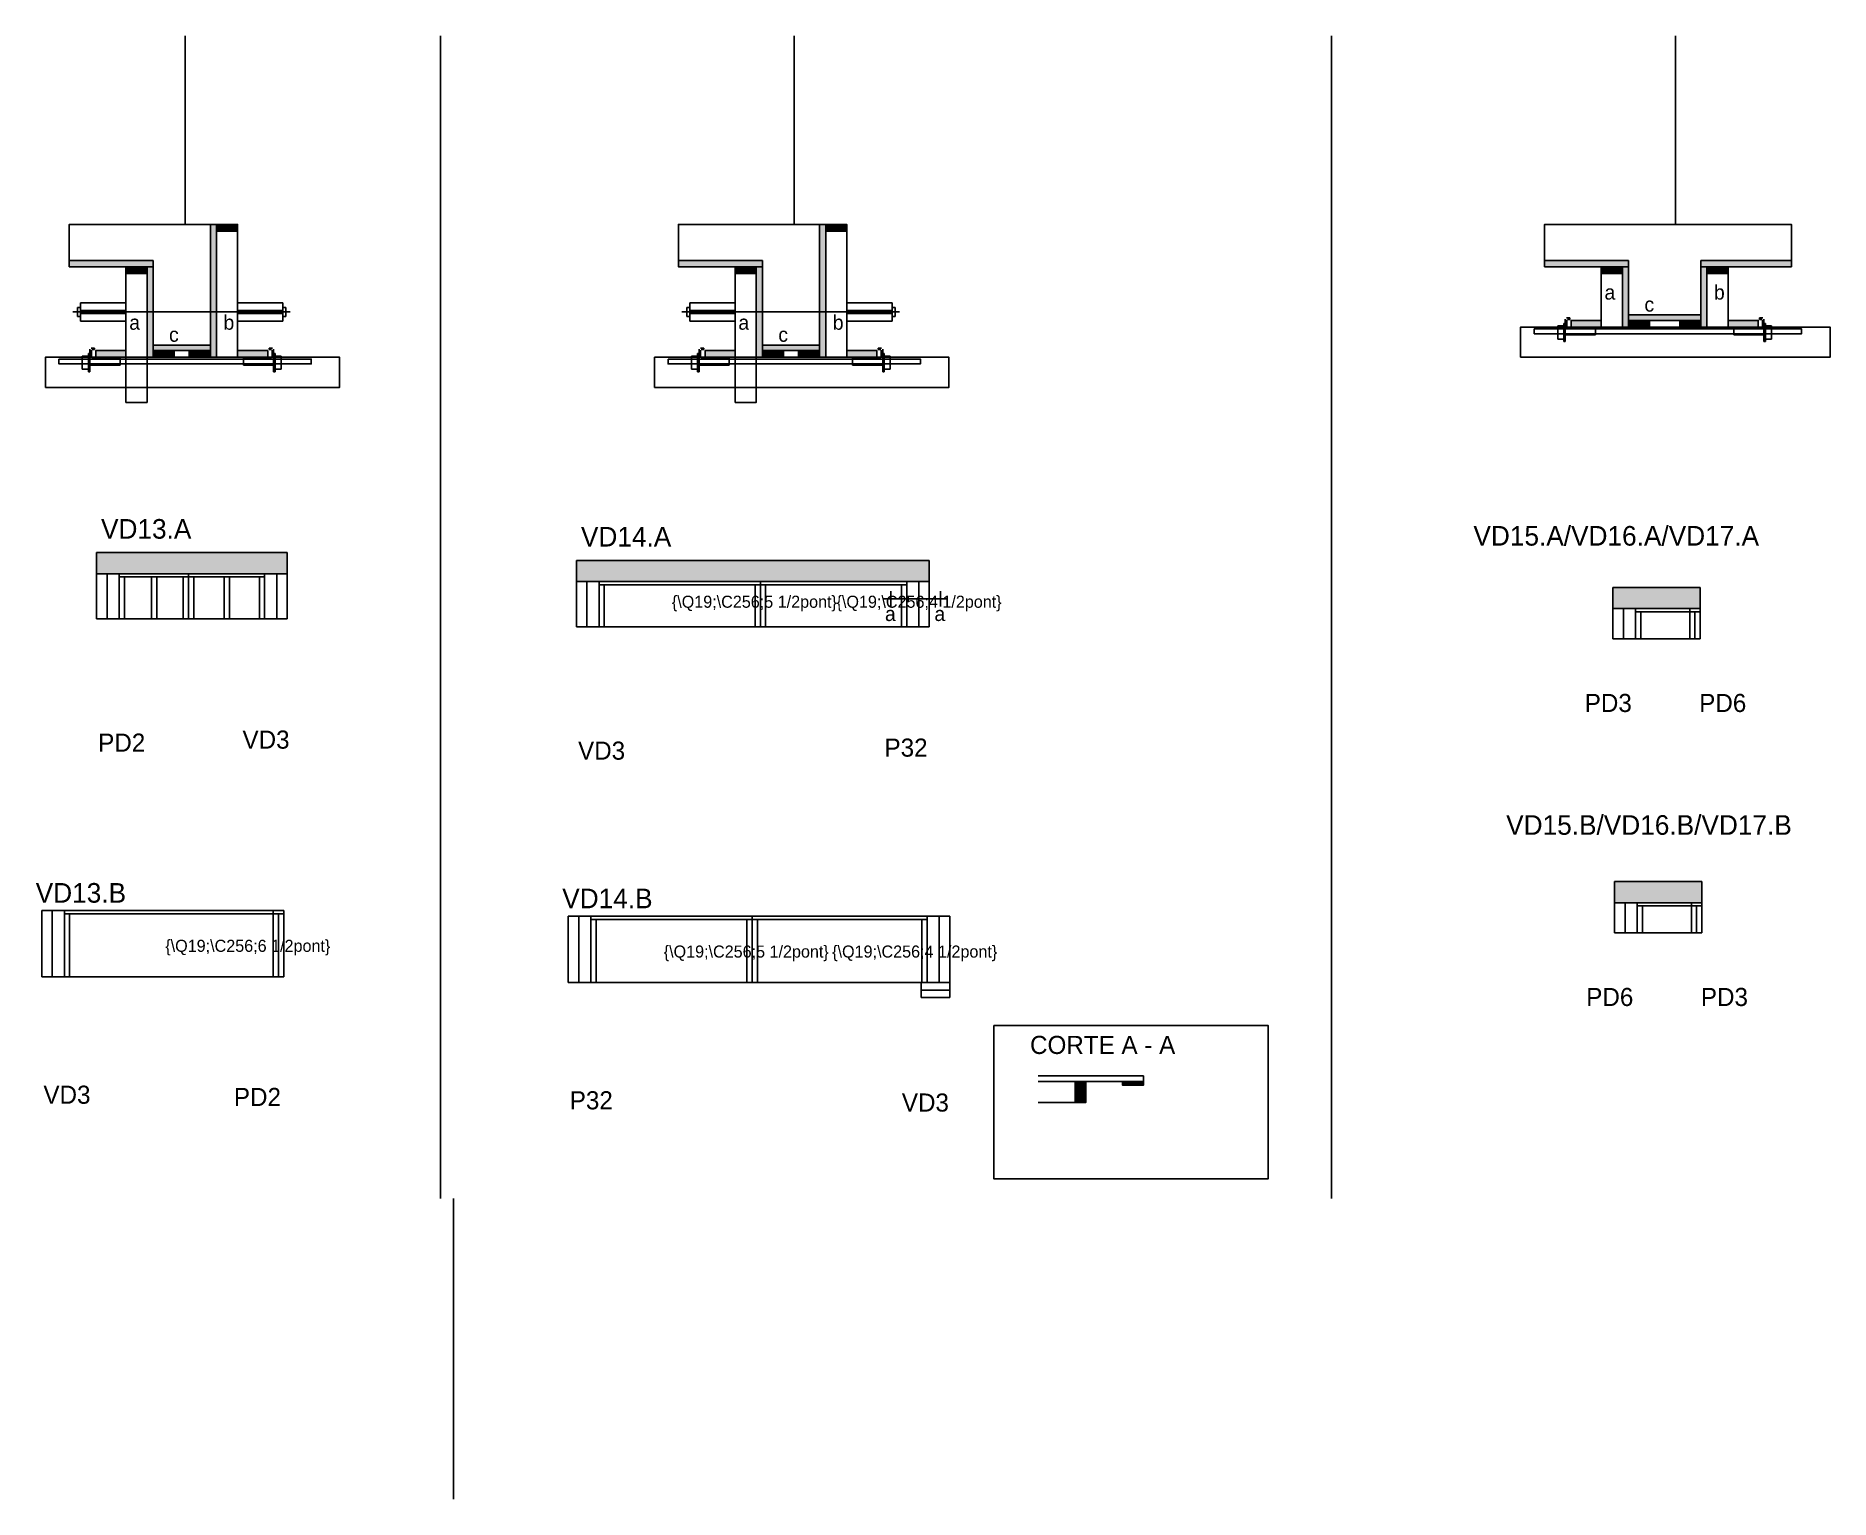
# Model space of a CAD drawing. Header units: metres. Extents: x 6636 to 7826, y 1508 to 2478.
import ezdxf

# ---------------------------------------------------------------- set-up
doc = ezdxf.new("R2010")
doc.units = ezdxf.units.M
for name, color, linetype in [('5', 7, 'Continuous'), ('barrote', 7, 'Continuous'), ('CONCRETO', 7, 'Continuous'), ('COTA', 7, 'Continuous'), ('Cotas', 7, 'Continuous'), ('detalhes', 7, 'Continuous'), ('Hachura', 7, 'Continuous'), ('Madeira', 7, 'Continuous'), ('NOMENCLATURA', 7, 'Continuous'), ('Painéis', 7, 'Continuous'), ('presilha', 7, 'Continuous'), ('SARR_2.2x7', 7, 'Continuous'), ('SARR_3.5x7', 7, 'Continuous'), ('SCO-___-LAJ', 7, 'Continuous'), ('TENSOR', 7, 'Continuous'), ('texto', 7, 'Continuous'), ('TEXTO PILAR', 7, 'Continuous'), ('Texto Seção', 7, 'Continuous')]:
    doc.layers.add(name, color=color, linetype=linetype)

msp = doc.modelspace()

# ---------------------------------------------------------------- hatches: boundary and pattern name
at = {"layer": 'COTA'}
h = msp.add_hatch(color=7, dxfattribs=at)
h.dxf.hatch_style = 1
h.paths.add_polyline_path([(6676.5, 2135.2), (6676.5, 2121.2), (6676.5, 2121.2), (6803, 2121.2), (6803, 2121.2), (6803, 2135.2), (6803, 2135.2), (6676.5, 2135.2)])
h = msp.add_hatch(color=7, dxfattribs=at)
h.dxf.hatch_style = 1
h.paths.add_polyline_path([(7228.7, 2116), (7228.7, 2130), (7228.7, 2130), (6994.7, 2130), (6994.7, 2130), (6994.7, 2116), (6994.7, 2116), (7228.7, 2116)])
h = msp.add_hatch(color=7, dxfattribs=at)
h.dxf.hatch_style = 1
h.paths.add_polyline_path([(7739.9, 2112.1), (7681.9, 2112.1), (7681.9, 2112.1), (7681.9, 2098.1), (7681.9, 2098.1), (7739.9, 2098.1), (7739.9, 2098.1), (7739.9, 2112.1)])
h = msp.add_hatch(color=7, dxfattribs=at)
h.dxf.hatch_style = 1
h.paths.add_polyline_path([(7741, 1917.1), (7683, 1917.1), (7683, 1917.1), (7683, 1903.1), (7683, 1903.1), (7741, 1903.1), (7741, 1903.1), (7741, 1917.1)])
at = {"layer": 'Hachura'}
h = msp.add_hatch(color=7, dxfattribs=at)
h.dxf.hatch_style = 1
h.paths.add_polyline_path([(6756, 2352.7), (6752, 2352.7), (6752, 2352.7), (6752, 2264.7), (6752, 2264.7), (6756, 2264.7), (6756, 2264.7), (6756, 2352.7)])
h = msp.add_hatch(color=7, dxfattribs=at)
h.dxf.hatch_style = 1
h.paths.add_polyline_path([(6756, 2348.3), (6756, 2352.7), (6756, 2352.7), (6770, 2352.7), (6770, 2352.7), (6770, 2348.3), (6770, 2348.3), (6756, 2348.3)])
h = msp.add_hatch(color=7, dxfattribs=at)
h.dxf.hatch_style = 1
h.paths.add_polyline_path([(7160, 2352.7), (7156, 2352.7), (7156, 2352.7), (7156, 2264.7), (7156, 2264.7), (7160, 2264.7), (7160, 2264.7), (7160, 2352.7)])
h = msp.add_hatch(color=7, dxfattribs=at)
h.dxf.hatch_style = 1
h.paths.add_polyline_path([(7160, 2348.3), (7160, 2352.7), (7160, 2352.7), (7174, 2352.7), (7174, 2352.7), (7174, 2348.3), (7174, 2348.3), (7160, 2348.3)])
h = msp.add_hatch(color=7, dxfattribs=at)
h.dxf.hatch_style = 1
h.paths.add_polyline_path([(6714, 2324.7), (6714, 2328.7), (6714, 2328.7), (6658.4, 2328.7), (6658.4, 2328.7), (6658.4, 2324.7), (6658.4, 2324.7), (6714, 2324.7)])
h = msp.add_hatch(color=7, dxfattribs=at)
h.dxf.hatch_style = 1
h.paths.add_polyline_path([(6710, 2320.3), (6710, 2324.7), (6710, 2324.7), (6696, 2324.7), (6696, 2324.7), (6696, 2320.3), (6696, 2320.3), (6710, 2320.3)])
h = msp.add_hatch(color=7, dxfattribs=at)
h.dxf.hatch_style = 1
h.paths.add_polyline_path([(6714, 2324.7), (6710, 2324.7), (6710, 2324.7), (6710, 2264.7), (6710, 2264.7), (6714, 2264.7), (6714, 2264.7), (6714, 2324.7)])
h = msp.add_hatch(color=7, dxfattribs=at)
h.dxf.hatch_style = 1
h.paths.add_polyline_path([(7118, 2324.7), (7118, 2328.7), (7118, 2328.7), (7062.4, 2328.7), (7062.4, 2328.7), (7062.4, 2324.7), (7062.4, 2324.7), (7118, 2324.7)])
h = msp.add_hatch(color=7, dxfattribs=at)
h.dxf.hatch_style = 1
h.paths.add_polyline_path([(7114, 2320.3), (7114, 2324.7), (7114, 2324.7), (7100, 2324.7), (7100, 2324.7), (7100, 2320.3), (7100, 2320.3), (7114, 2320.3)])
h = msp.add_hatch(color=7, dxfattribs=at)
h.dxf.hatch_style = 1
h.paths.add_polyline_path([(7118, 2324.7), (7114, 2324.7), (7114, 2324.7), (7114, 2264.7), (7114, 2264.7), (7118, 2264.7), (7118, 2264.7), (7118, 2324.7)])
h = msp.add_hatch(color=7, dxfattribs=at)
h.dxf.hatch_style = 1
h.paths.add_polyline_path([(7692.3, 2324.7), (7692.3, 2328.7), (7692.3, 2328.7), (7636.7, 2328.7), (7636.7, 2328.7), (7636.7, 2324.7), (7636.7, 2324.7), (7692.3, 2324.7)])
h = msp.add_hatch(color=7, dxfattribs=at)
h.dxf.hatch_style = 1
h.paths.add_polyline_path([(7688.3, 2320.3), (7688.3, 2324.7), (7688.3, 2324.7), (7674.3, 2324.7), (7674.3, 2324.7), (7674.3, 2320.3), (7674.3, 2320.3), (7688.3, 2320.3)])
h = msp.add_hatch(color=7, dxfattribs=at)
h.dxf.hatch_style = 1
h.paths.add_polyline_path([(7692.3, 2328.7), (7688.3, 2328.7), (7688.3, 2328.7), (7688.3, 2284.7), (7688.3, 2284.7), (7692.3, 2284.7), (7692.3, 2284.7), (7692.3, 2328.7)])
h = msp.add_hatch(color=7, dxfattribs=at)
h.dxf.hatch_style = 1
h.paths.add_polyline_path([(7744.3, 2328.7), (7740.3, 2328.7), (7740.3, 2328.7), (7740.3, 2284.7), (7740.3, 2284.7), (7744.3, 2284.7), (7744.3, 2284.7), (7744.3, 2328.7)])
h = msp.add_hatch(color=7, dxfattribs=at)
h.dxf.hatch_style = 1
h.paths.add_polyline_path([(7800.3, 2324.7), (7800.3, 2328.7), (7800.3, 2328.7), (7740.3, 2328.7), (7740.3, 2328.7), (7740.3, 2324.7), (7740.3, 2324.7), (7800.3, 2324.7)])
h = msp.add_hatch(color=7, dxfattribs=at)
h.dxf.hatch_style = 1
h.paths.add_polyline_path([(7744.3, 2320.3), (7744.3, 2324.7), (7744.3, 2324.7), (7758.3, 2324.7), (7758.3, 2324.7), (7758.3, 2320.3), (7758.3, 2320.3), (7744.3, 2320.3)])
h = msp.add_hatch(color=7, dxfattribs=at)
h.dxf.hatch_style = 1
h.paths.add_polyline_path([(7654.3, 2284.7), (7654.3, 2289.1), (7654.3, 2289.1), (7674.3, 2289.1), (7674.3, 2289.1), (7674.3, 2284.7), (7674.3, 2284.7), (7654.3, 2284.7)])
h = msp.add_hatch(color=7, dxfattribs=at)
h.dxf.hatch_style = 1
h.paths.add_polyline_path([(7740.3, 2289.1), (7740.3, 2292.7), (7740.3, 2292.7), (7692.3, 2292.7), (7692.3, 2292.7), (7692.3, 2289.1), (7692.3, 2289.1), (7740.3, 2289.1)])
h = msp.add_hatch(color=7, dxfattribs=at)
h.dxf.hatch_style = 1
h.paths.add_polyline_path([(7692.3, 2284.7), (7692.3, 2289.1), (7692.3, 2289.1), (7706.3, 2289.1), (7706.3, 2289.1), (7706.3, 2284.7), (7706.3, 2284.7), (7692.3, 2284.7)])
h = msp.add_hatch(color=7, dxfattribs=at)
h.dxf.hatch_style = 1
h.paths.add_polyline_path([(7740.3, 2284.7), (7740.3, 2289.1), (7740.3, 2289.1), (7726.3, 2289.1), (7726.3, 2289.1), (7726.3, 2284.7), (7726.3, 2284.7), (7740.3, 2284.7)])
h = msp.add_hatch(color=7, dxfattribs=at)
h.dxf.hatch_style = 1
h.paths.add_polyline_path([(7778.3, 2284.7), (7778.3, 2289.1), (7778.3, 2289.1), (7758.3, 2289.1), (7758.3, 2289.1), (7758.3, 2284.7), (7758.3, 2284.7), (7778.3, 2284.7)])
h = msp.add_hatch(color=7, dxfattribs=at)
h.dxf.hatch_style = 1
h.paths.add_polyline_path([(6752, 2269.1), (6752, 2272.7), (6752, 2272.7), (6714, 2272.7), (6714, 2272.7), (6714, 2269.1), (6714, 2269.1), (6752, 2269.1)])
h = msp.add_hatch(color=7, dxfattribs=at)
h.dxf.hatch_style = 1
h.paths.add_polyline_path([(7156, 2269.1), (7156, 2272.7), (7156, 2272.7), (7118, 2272.7), (7118, 2272.7), (7118, 2269.1), (7118, 2269.1), (7156, 2269.1)])
h = msp.add_hatch(color=7, dxfattribs=at)
h.dxf.hatch_style = 1
h.paths.add_polyline_path([(6676, 2264.7), (6676, 2269.1), (6676, 2269.1), (6696, 2269.1), (6696, 2269.1), (6696, 2264.7), (6696, 2264.7), (6676, 2264.7)])
h = msp.add_hatch(color=7, dxfattribs=at)
h.dxf.hatch_style = 1
h.paths.add_polyline_path([(6714, 2264.7), (6714, 2269.1), (6714, 2269.1), (6728, 2269.1), (6728, 2269.1), (6728, 2264.7), (6728, 2264.7), (6714, 2264.7)])
h = msp.add_hatch(color=7, dxfattribs=at)
h.dxf.hatch_style = 1
h.paths.add_polyline_path([(6752, 2264.7), (6752, 2269.1), (6752, 2269.1), (6738, 2269.1), (6738, 2269.1), (6738, 2264.7), (6738, 2264.7), (6752, 2264.7)])
h = msp.add_hatch(color=7, dxfattribs=at)
h.dxf.hatch_style = 1
h.paths.add_polyline_path([(6790, 2264.7), (6790, 2269.1), (6790, 2269.1), (6770, 2269.1), (6770, 2269.1), (6770, 2264.7), (6770, 2264.7), (6790, 2264.7)])
h = msp.add_hatch(color=7, dxfattribs=at)
h.dxf.hatch_style = 1
h.paths.add_polyline_path([(7080, 2264.7), (7080, 2269.1), (7080, 2269.1), (7100, 2269.1), (7100, 2269.1), (7100, 2264.7), (7100, 2264.7), (7080, 2264.7)])
h = msp.add_hatch(color=7, dxfattribs=at)
h.dxf.hatch_style = 1
h.paths.add_polyline_path([(7118, 2264.7), (7118, 2269.1), (7118, 2269.1), (7132, 2269.1), (7132, 2269.1), (7132, 2264.7), (7132, 2264.7), (7118, 2264.7)])
h = msp.add_hatch(color=7, dxfattribs=at)
h.dxf.hatch_style = 1
h.paths.add_polyline_path([(7156, 2264.7), (7156, 2269.1), (7156, 2269.1), (7142, 2269.1), (7142, 2269.1), (7142, 2264.7), (7142, 2264.7), (7156, 2264.7)])
h = msp.add_hatch(color=7, dxfattribs=at)
h.dxf.hatch_style = 1
h.paths.add_polyline_path([(7194, 2264.7), (7194, 2269.1), (7194, 2269.1), (7174, 2269.1), (7174, 2269.1), (7174, 2264.7), (7174, 2264.7), (7194, 2264.7)])
h = msp.add_hatch(color=7, dxfattribs=at)
h.dxf.hatch_style = 1
h.paths.add_polyline_path([(7332.4, 1784.6), (7325.4, 1784.6), (7325.4, 1770.6), (7332.4, 1770.6), (7332.4, 1784.6)])
h = msp.add_hatch(color=7, dxfattribs=at)
h.dxf.hatch_style = 1
h.paths.add_polyline_path([(7356.8, 1784.6), (7356.8, 1782.2), (7356.8, 1782.2), (7370.8, 1782.2), (7370.8, 1782.2), (7370.8, 1784.6), (7370.8, 1784.6), (7356.8, 1784.6)])

# ---------------------------------------------------------------- linework, layer by layer
at = {"color": 7, "lineweight": 25}
for p, q in [((6664, 2297.7), (6664, 2291.7)), ((6664, 2297.7), (6666, 2297.7)), ((6666, 2300.7), (6666, 2288.7)), ((6666, 2300.7), (6696, 2300.7)), ((6800, 2300.7), (6770, 2300.7)), ((6800, 2300.7), (6800, 2288.7)), ((6800, 2297.7), (6802, 2297.7)), ((6802, 2297.7), (6802, 2291.7)), ((7068, 2297.7), (7068, 2291.7)), ((7068, 2297.7), (7070, 2297.7)), ((7070, 2300.7), (7070, 2288.7)), ((7070, 2300.7), (7100, 2300.7)), ((7204, 2300.7), (7174, 2300.7)), ((7204, 2300.7), (7204, 2288.7)), ((7204, 2297.7), (7206, 2297.7)), ((7206, 2297.7), (7206, 2291.7)), ((6666, 2291.7), (6664, 2291.7)), ((6696, 2295.7), (6666, 2295.7)), ((6696, 2293.7), (6666, 2293.7)), ((6666, 2288.7), (6696, 2288.7)), ((6770, 2295.7), (6800, 2295.7)), ((6770, 2293.7), (6800, 2293.7)), ((6800, 2288.7), (6770, 2288.7)), ((6800, 2291.7), (6802, 2291.7)), ((7070, 2291.7), (7068, 2291.7)), ((7100, 2295.7), (7070, 2295.7)), ((7100, 2293.7), (7070, 2293.7)), ((7070, 2288.7), (7100, 2288.7)), ((7174, 2295.7), (7204, 2295.7)), ((7174, 2293.7), (7204, 2293.7)), ((7204, 2288.7), (7174, 2288.7)), ((7204, 2291.7), (7206, 2291.7)), ((6913.3, 1507.7), (6913.3, 1706.9))]:
    msp.add_line(p, q, dxfattribs=at)
at = {"layer": 'barrote', "color": 7, "lineweight": 25}
for points in [[(7620.8, 2264.7), (7826, 2264.7), (7826, 2284.7), (7620.8, 2284.7)], [(6642.6, 2244.7), (6837.7, 2244.7), (6837.7, 2264.7), (6642.6, 2264.7)], [(7046.5, 2244.7), (7241.7, 2244.7), (7241.7, 2264.7), (7046.5, 2264.7)]]:
    msp.add_lwpolyline(points, close=True, dxfattribs=at)
at = {"layer": 'CONCRETO', "color": 7, "lineweight": 25}
for points in [[(6658.4, 2328.7), (6658.4, 2352.7), (6752, 2352.7), (6752, 2324.7), (6752, 2324.7), (6752, 2272.7), (6714, 2272.7), (6714, 2328.7)], [(7062.4, 2328.7), (7062.4, 2352.7), (7156, 2352.7), (7156, 2324.7), (7156, 2324.7), (7156, 2272.7), (7118, 2272.7), (7118, 2328.7)], [(7636.7, 2328.7), (7636.7, 2352.7), (7800.3, 2352.7), (7800.3, 2328.7), (7740.3, 2328.7), (7740.3, 2292.7), (7692.3, 2292.7), (7692.3, 2328.7)]]:
    msp.add_lwpolyline(points, close=True, dxfattribs=at)
at = {"layer": 'COTA', "color": 7, "lineweight": 25}
for p, q in [((6904.6, 2477.7), (6904.6, 1706.9)), ((7495.3, 2477.7), (7495.3, 1706.9)), ((6676.5, 2121.2), (6676.5, 2135.2)), ((6676.5, 2135.2), (6803, 2135.2)), ((6803, 2121.2), (6803, 2135.2)), ((6994.7, 2116), (6994.7, 2130)), ((6994.7, 2130), (7228.7, 2130)), ((7228.7, 2116), (7228.7, 2130)), ((7681.9, 2098.1), (7681.9, 2112.1)), ((7681.9, 2112.1), (7739.9, 2112.1)), ((7739.9, 2112.1), (7739.9, 2098.1)), ((7683, 1903.1), (7683, 1917.1)), ((7683, 1917.1), (7741, 1917.1)), ((7741, 1917.1), (7741, 1903.1))]:
    msp.add_line(p, q, dxfattribs=at)
at = {"layer": 'Cotas', "color": 7, "lineweight": 25}
msp.add_lwpolyline([(7271.4, 1821.6), (7453.4, 1821.6), (7453.4, 1720.1), (7271.4, 1720.1)], close=True, dxfattribs=at)
at = {"layer": 'Defpoints', "color": 7, "lineweight": 25}
for p, q in [((6735.2, 2352.7), (6735.2, 2477.7)), ((7139.2, 2352.7), (7139.2, 2477.7)), ((7723.5, 2352.7), (7723.5, 2477.7))]:
    msp.add_line(p, q, dxfattribs=at)
at = {"layer": 'Madeira', "color": 7, "lineweight": 25}
for points in [[(6756, 2348.3), (6756, 2352.7), (6770, 2352.7), (6770, 2348.3)], [(6756, 2352.7), (6770, 2352.7), (6770, 2264.7), (6756, 2264.7)], [(7160, 2348.3), (7160, 2352.7), (7174, 2352.7), (7174, 2348.3)], [(7160, 2352.7), (7174, 2352.7), (7174, 2264.7), (7160, 2264.7)], [(6710, 2320.3), (6710, 2324.7), (6696, 2324.7), (6696, 2320.3)], [(6710, 2324.7), (6696, 2324.7), (6696, 2234.7), (6710, 2234.7)], [(7114, 2320.3), (7114, 2324.7), (7100, 2324.7), (7100, 2320.3)], [(7114, 2324.7), (7100, 2324.7), (7100, 2234.7), (7114, 2234.7)], [(7688.3, 2320.3), (7688.3, 2324.7), (7674.3, 2324.7), (7674.3, 2320.3)], [(7688.3, 2324.7), (7674.3, 2324.7), (7674.3, 2284.7), (7688.3, 2284.7)], [(7744.3, 2320.3), (7744.3, 2324.7), (7758.3, 2324.7), (7758.3, 2320.3)], [(7744.3, 2324.7), (7758.3, 2324.7), (7758.3, 2284.7), (7744.3, 2284.7)], [(7654.3, 2284.7), (7654.3, 2289.1), (7674.3, 2289.1), (7674.3, 2284.7)], [(7692.3, 2284.7), (7692.3, 2289.1), (7706.3, 2289.1), (7706.3, 2284.7)], [(7740.3, 2284.7), (7740.3, 2289.1), (7726.3, 2289.1), (7726.3, 2284.7)], [(7778.3, 2284.7), (7778.3, 2289.1), (7758.3, 2289.1), (7758.3, 2284.7)], [(6676, 2264.7), (6676, 2269.1), (6696, 2269.1), (6696, 2264.7)], [(6714, 2264.7), (6714, 2269.1), (6728, 2269.1), (6728, 2264.7)], [(6752, 2264.7), (6752, 2269.1), (6738, 2269.1), (6738, 2264.7)], [(6790, 2264.7), (6790, 2269.1), (6770, 2269.1), (6770, 2264.7)], [(7080, 2264.7), (7080, 2269.1), (7100, 2269.1), (7100, 2264.7)], [(7118, 2264.7), (7118, 2269.1), (7132, 2269.1), (7132, 2264.7)], [(7156, 2264.7), (7156, 2269.1), (7142, 2269.1), (7142, 2264.7)], [(7194, 2264.7), (7194, 2269.1), (7174, 2269.1), (7174, 2264.7)], [(7332.4, 1770.6), (7332.4, 1784.6), (7325.4, 1784.6), (7325.4, 1770.6)], [(7356.8, 1784.6), (7370.8, 1784.6), (7370.8, 1782.2), (7356.8, 1782.2)]]:
    msp.add_lwpolyline(points, close=True, dxfattribs=at)
msp.add_lwpolyline([(7332.4, 1784.6), (7332.4, 1770.6), (7300.9, 1770.6)], dxfattribs=at)
at = {"layer": 'NOMENCLATURA', "color": 7, "lineweight": 25}
for p, q in [((7203.3, 2109.5), (7203.3, 2099.5)), ((7236.1, 2109.5), (7236.1, 2099.5)), ((7198.3, 2104.5), (7241.1, 2104.5))]:
    msp.add_line(p, q, dxfattribs=at)
at = {"layer": 'Painéis', "color": 7, "lineweight": 25}
for p, q in [((6676.5, 2121.2), (6803, 2121.2)), ((6676.5, 2091.2), (6676.5, 2121.2)), ((6737.5, 2091.2), (6737.5, 2121.2)), ((6803, 2091.2), (6803, 2121.2)), ((6994.7, 2116), (7228.7, 2116)), ((6994.7, 2086), (6994.7, 2116)), ((7116.7, 2086), (7116.7, 2116)), ((7228.7, 2086), (7228.7, 2116)), ((7681.9, 2098.1), (7739.9, 2098.1)), ((7681.9, 2078.1), (7681.9, 2098.1)), ((7739.9, 2078.1), (7739.9, 2098.1)), ((6676.5, 2091.2), (6803, 2091.2)), ((6994.7, 2086), (7228.7, 2086)), ((7681.9, 2078.1), (7739.9, 2078.1)), ((6640.2, 1897.9), (6800.7, 1897.9)), ((6640.2, 1853.9), (6640.2, 1897.9)), ((6800.7, 1853.9), (6800.7, 1897.9)), ((6989.3, 1894.2), (7242.3, 1894.2)), ((6989.3, 1850.2), (6989.3, 1894.2)), ((7111.3, 1850.2), (7111.3, 1894.2)), ((7242.3, 1840.2), (7242.3, 1894.2)), ((7683, 1903.1), (7741, 1903.1)), ((7683, 1883.1), (7683, 1903.1)), ((7741, 1883.1), (7741, 1903.1)), ((7683, 1883.1), (7741, 1883.1)), ((6640.2, 1853.9), (6800.7, 1853.9)), ((6989.3, 1850.2), (7223.3, 1850.2)), ((7223.3, 1840.2), (7223.3, 1850.2)), ((7242.3, 1840.2), (7223.3, 1840.2)), ((7370.8, 1788.2), (7300.9, 1788.2)), ((7370.8, 1784.6), (7300.9, 1784.6)), ((7370.8, 1788.2), (7370.8, 1782.2))]:
    msp.add_line(p, q, dxfattribs=at)
for points in [[(6756, 2352.7), (6752, 2352.7), (6752, 2264.7), (6756, 2264.7)], [(7160, 2352.7), (7156, 2352.7), (7156, 2264.7), (7160, 2264.7)], [(6714, 2324.7), (6714, 2328.7), (6658.4, 2328.7), (6658.4, 2324.7)], [(6710, 2324.7), (6714, 2324.7), (6714, 2264.7), (6710, 2264.7)], [(7118, 2324.7), (7118, 2328.7), (7062.4, 2328.7), (7062.4, 2324.7)], [(7114, 2324.7), (7118, 2324.7), (7118, 2264.7), (7114, 2264.7)], [(7692.3, 2324.7), (7692.3, 2328.7), (7636.7, 2328.7), (7636.7, 2324.7)], [(7688.3, 2324.7), (7692.3, 2324.7), (7692.3, 2284.7), (7688.3, 2284.7)], [(7800.3, 2324.7), (7800.3, 2328.7), (7740.3, 2328.7), (7740.3, 2324.7)], [(7744.3, 2324.7), (7740.3, 2324.7), (7740.3, 2284.7), (7744.3, 2284.7)], [(7740.3, 2289.1), (7740.3, 2292.7), (7692.3, 2292.7), (7692.3, 2289.1)], [(6752, 2269.1), (6752, 2272.7), (6714, 2272.7), (6714, 2269.1)], [(7156, 2269.1), (7156, 2272.7), (7118, 2272.7), (7118, 2269.1)]]:
    msp.add_lwpolyline(points, close=True, dxfattribs=at)
at = {"layer": 'presilha', "color": 7, "lineweight": 25}
for p, q in [((7645.4, 2285.4), (7649.4, 2285.4)), ((7645.4, 2285.4), (7645.4, 2276.7)), ((7649.4, 2287.1), (7650.4, 2287.1)), ((7649.4, 2275.1), (7649.4, 2287.1)), ((7649.4, 2285.4), (7649.4, 2276.7)), ((7650.4, 2283.8), (7650.4, 2290)), ((7650.4, 2287.1), (7650.4, 2275.1)), ((7653.4, 2290.7), (7651.2, 2290.7)), ((7651.4, 2284.5), (7651.4, 2289.4)), ((7653.4, 2289.7), (7651.8, 2289.7)), ((7653.4, 2290.7), (7653.4, 2289.7)), ((7779.1, 2290.7), (7779.1, 2289.7)), ((7779.1, 2290.7), (7781.4, 2290.7)), ((7779.1, 2289.7), (7780.8, 2289.7)), ((7781.1, 2284.5), (7781.1, 2289.4)), ((7782.1, 2283.8), (7782.1, 2290)), ((7783.1, 2287.1), (7782.1, 2287.1)), ((7782.1, 2287.1), (7782.1, 2275.1)), ((7783.1, 2275.1), (7783.1, 2287.1)), ((7787.1, 2285.4), (7783.1, 2285.4)), ((7783.1, 2285.4), (7783.1, 2276.7)), ((7787.1, 2285.4), (7787.1, 2276.7)), ((7649.4, 2276.7), (7645.4, 2276.7)), ((7650.4, 2275.1), (7649.4, 2275.1)), ((7670.4, 2279.5), (7650.4, 2279.5)), ((7670.4, 2284.1), (7651.8, 2284.1)), ((7670.4, 2284.1), (7670.4, 2279.5)), ((7762.1, 2284.1), (7762.1, 2279.5)), ((7762.1, 2284.1), (7780.8, 2284.1)), ((7762.1, 2279.5), (7782.1, 2279.5)), ((7782.1, 2275.1), (7783.1, 2275.1)), ((7783.1, 2276.7), (7787.1, 2276.7)), ((6667.1, 2265.4), (6671.1, 2265.4)), ((6667.1, 2265.4), (6667.1, 2256.7)), ((6671.1, 2267.1), (6672.1, 2267.1)), ((6671.1, 2255.1), (6671.1, 2267.1)), ((6671.1, 2265.4), (6671.1, 2256.7)), ((6672.1, 2263.8), (6672.1, 2270)), ((6672.1, 2267.1), (6672.1, 2255.1)), ((6675.1, 2270.7), (6672.9, 2270.7)), ((6673.1, 2264.5), (6673.1, 2269.4)), ((6675.1, 2269.7), (6673.5, 2269.7)), ((6692.1, 2264.1), (6673.5, 2264.1)), ((6675.1, 2270.7), (6675.1, 2269.7)), ((6692.1, 2264.1), (6692.1, 2259.5)), ((6773.9, 2264.1), (6773.9, 2259.5)), ((6773.9, 2264.1), (6792.5, 2264.1)), ((6790.9, 2270.7), (6790.9, 2269.7)), ((6790.9, 2270.7), (6793.1, 2270.7)), ((6790.9, 2269.7), (6792.5, 2269.7)), ((6792.9, 2264.5), (6792.9, 2269.4)), ((6793.9, 2263.8), (6793.9, 2270)), ((6794.9, 2267.1), (6793.9, 2267.1)), ((6793.9, 2267.1), (6793.9, 2255.1)), ((6794.9, 2255.1), (6794.9, 2267.1)), ((6798.9, 2265.4), (6794.9, 2265.4)), ((6794.9, 2265.4), (6794.9, 2256.7)), ((6798.9, 2265.4), (6798.9, 2256.7)), ((7071.1, 2265.4), (7075.1, 2265.4)), ((7071.1, 2265.4), (7071.1, 2256.7)), ((7075.1, 2267.1), (7076.1, 2267.1)), ((7075.1, 2255.1), (7075.1, 2267.1)), ((7075.1, 2265.4), (7075.1, 2256.7)), ((7076.1, 2263.8), (7076.1, 2270)), ((7076.1, 2267.1), (7076.1, 2255.1)), ((7079.1, 2270.7), (7076.9, 2270.7)), ((7077.1, 2264.5), (7077.1, 2269.4)), ((7079.1, 2269.7), (7077.5, 2269.7)), ((7096.1, 2264.1), (7077.5, 2264.1)), ((7079.1, 2270.7), (7079.1, 2269.7)), ((7096.1, 2264.1), (7096.1, 2259.5)), ((7177.8, 2264.1), (7177.8, 2259.5)), ((7177.8, 2264.1), (7196.5, 2264.1)), ((7194.8, 2270.7), (7194.8, 2269.7)), ((7194.8, 2270.7), (7197.1, 2270.7)), ((7194.8, 2269.7), (7196.5, 2269.7)), ((7196.8, 2264.5), (7196.8, 2269.4)), ((7197.8, 2263.8), (7197.8, 2270)), ((7198.8, 2267.1), (7197.8, 2267.1)), ((7197.8, 2267.1), (7197.8, 2255.1)), ((7198.8, 2255.1), (7198.8, 2267.1)), ((7202.8, 2265.4), (7198.8, 2265.4)), ((7198.8, 2265.4), (7198.8, 2256.7)), ((7202.8, 2265.4), (7202.8, 2256.7)), ((6671.1, 2256.7), (6667.1, 2256.7)), ((6672.1, 2255.1), (6671.1, 2255.1)), ((6692.1, 2259.5), (6672.1, 2259.5)), ((6773.9, 2259.5), (6793.9, 2259.5)), ((6793.9, 2255.1), (6794.9, 2255.1)), ((6794.9, 2256.7), (6798.9, 2256.7)), ((7075.1, 2256.7), (7071.1, 2256.7)), ((7076.1, 2255.1), (7075.1, 2255.1)), ((7096.1, 2259.5), (7076.1, 2259.5)), ((7177.8, 2259.5), (7197.8, 2259.5)), ((7197.8, 2255.1), (7198.8, 2255.1)), ((7198.8, 2256.7), (7202.8, 2256.7))]:
    msp.add_line(p, q, dxfattribs=at)
at = {"layer": 'SARR_2.2x7', "color": 7, "lineweight": 25}
for p, q in [((6683.5, 2091.2), (6683.5, 2121.2)), ((6691.5, 2119), (6737.5, 2119)), ((6737.5, 2119), (6788, 2119)), ((6796, 2091.2), (6796, 2121.2)), ((7001.7, 2086), (7001.7, 2116)), ((7009.7, 2113.8), (7116.7, 2113.8)), ((7116.7, 2113.8), (7213.7, 2113.8)), ((7221.7, 2086), (7221.7, 2116)), ((7688.9, 2078.1), (7688.9, 2098.1)), ((7696.9, 2095.9), (7739.9, 2095.9)), ((7732.9, 2078.1), (7732.9, 2098.1)), ((6647.2, 1853.9), (6647.2, 1897.9)), ((6655.2, 1895.7), (6800.7, 1895.7)), ((6793.7, 1853.9), (6793.7, 1897.9)), ((6996.3, 1850.2), (6996.3, 1894.2)), ((7004.3, 1892), (7111.3, 1892)), ((7111.3, 1892), (7227.3, 1892)), ((7235.3, 1850.2), (7235.3, 1894.2)), ((7690, 1883.1), (7690, 1903.1)), ((7698, 1900.9), (7741, 1900.9)), ((7734, 1883.1), (7734, 1903.1)), ((7223.3, 1850.2), (7242.3, 1850.2)), ((7223.3, 1845.2), (7242.3, 1845.2))]:
    msp.add_line(p, q, dxfattribs=at)
at = {"layer": 'SARR_3.5x7', "color": 7, "lineweight": 25}
for p, q in [((6691.5, 2121.2), (6691.5, 2091.2)), ((6695, 2119), (6695, 2091.2)), ((6712.9, 2119), (6712.9, 2091.2)), ((6716.4, 2119), (6716.4, 2091.2)), ((6734, 2119), (6734, 2091.2)), ((6741, 2119), (6741, 2091.2)), ((6761.2, 2119), (6761.2, 2091.2)), ((6764.7, 2119), (6764.7, 2091.2)), ((6784.5, 2119), (6784.5, 2091.2)), ((6788, 2121.2), (6788, 2091.2)), ((7009.7, 2116), (7009.7, 2086)), ((7013.2, 2113.8), (7013.2, 2086)), ((7113.2, 2113.8), (7113.2, 2086)), ((7120.2, 2113.8), (7120.2, 2086)), ((7210.2, 2113.8), (7210.2, 2086)), ((7213.7, 2116), (7213.7, 2086)), ((7696.9, 2098.1), (7696.9, 2078.1)), ((7700.4, 2095.9), (7700.4, 2078.1)), ((7736.4, 2095.9), (7736.4, 2078.1)), ((7739.9, 2098.1), (7739.9, 2078.1)), ((6655.2, 1897.9), (6655.2, 1853.9)), ((6658.7, 1895.7), (6658.7, 1853.9)), ((6797.2, 1895.7), (6797.2, 1853.9)), ((6800.7, 1897.9), (6800.7, 1853.9)), ((7004.3, 1894.2), (7004.3, 1850.2)), ((7007.8, 1892), (7007.8, 1850.2)), ((7107.8, 1892), (7107.8, 1850.2)), ((7114.8, 1892), (7114.8, 1850.2)), ((7223.8, 1892), (7223.8, 1850.2)), ((7227.3, 1894.2), (7227.3, 1850.2)), ((7698, 1903.1), (7698, 1883.1)), ((7701.5, 1900.9), (7701.5, 1883.1)), ((7737.5, 1900.9), (7737.5, 1883.1)), ((7741, 1903.1), (7741, 1883.1))]:
    msp.add_line(p, q, dxfattribs=at)
at = {"layer": 'SCO-___-LAJ', "color": 7, "lineweight": 25}
for points in [[(7629.8, 2283.4), (7807.1, 2283.4), (7807.1, 2280.2), (7629.8, 2280.2)], [(6651.6, 2263.4), (6818.9, 2263.4), (6818.9, 2260.2), (6651.6, 2260.2)], [(7055.5, 2263.4), (7222.8, 2263.4), (7222.8, 2260.2), (7055.5, 2260.2)]]:
    msp.add_lwpolyline(points, close=True, dxfattribs=at)
at = {"layer": 'TENSOR', "color": 7, "lineweight": 25}
for p, q in [((6805, 2294.7), (6660.7, 2294.7)), ((7209, 2294.7), (7064.7, 2294.7))]:
    msp.add_line(p, q, dxfattribs=at)

# ---------------------------------------------------------------- texts
at = {"layer": '5', "color": 7, "lineweight": 25}
for s, p in [('PD3', (7663.3, 2029.5)), ('PD6', (7739.2, 2029.5)), ('PD2', (6677.6, 2003.2)), ('VD3', (6773.3, 2005.2)), ('P32', (7199, 1999.9)), ('VD3', (6995.8, 1997.9)), ('PD6', (7664.3, 1834.6)), ('PD3', (7740.3, 1834.6)), ('VD3', (6641.3, 1769.8)), ('PD2', (6767.6, 1768.3)), ('P32', (6990.3, 1766.1)), ('VD3', (7210.5, 1764.6))]:
    msp.add_text(s, height=12, dxfattribs=at).set_placement(p)
at = {"layer": 'detalhes', "color": 7, "lineweight": 25}
for s, p in [('a', (7676.4, 2302.9)), ('b', (7749, 2302.9)), ('c', (7702.9, 2294.9)), ('a', (6698.2, 2282.9)), ('b', (6760.7, 2282.9)), ('a', (7102.1, 2282.9)), ('b', (7164.7, 2282.9)), ('c', (6724.6, 2274.9)), ('c', (7128.6, 2274.9)), ('a', (7199.3, 2089.8)), ('a', (7232.1, 2089.8))]:
    msp.add_text(s, height=9.6, dxfattribs=at).set_placement(p)
at = {"layer": 'texto', "color": 7, "lineweight": 25}
for s, p in [('{\\Q19;\\C256;5 1/2pont}', (7058, 2098.6)), ('{\\Q19;\\C256;4 1/2pont}', (7167.2, 2098.6)), ('{\\Q19;\\C256;6 1/2pont}', (6722.1, 1870.5)), ('{\\Q19;\\C256;5 1/2pont}', (7052.6, 1866.7)), ('{\\Q19;\\C256;4 1/2pont}', (7164.3, 1866.7))]:
    msp.add_text(s, height=8, dxfattribs=at).set_placement(p)
at = {"layer": 'TEXTO PILAR', "color": 7, "lineweight": 25}
msp.add_text('CORTE A - A', height=12, dxfattribs=at).set_placement((7295.5, 1802.8))
at = {"layer": 'Texto Seção', "color": 7, "lineweight": 25}
for s, p in [('VD13.A', (6679.5, 2144.4)), ('VD15.A/VD16.A/VD17.A', (7589.5, 2139.8)), ('VD14.A', (6997.7, 2139.2)), ('VD15.B/VD16.B/VD17.B', (7611.2, 1948.1)), ('VD13.B', (6636.2, 1903.1)), ('VD14.B', (6985.3, 1899.4))]:
    msp.add_text(s, height=13, dxfattribs=at).set_placement(p)

doc.saveas('drawing.dxf')
